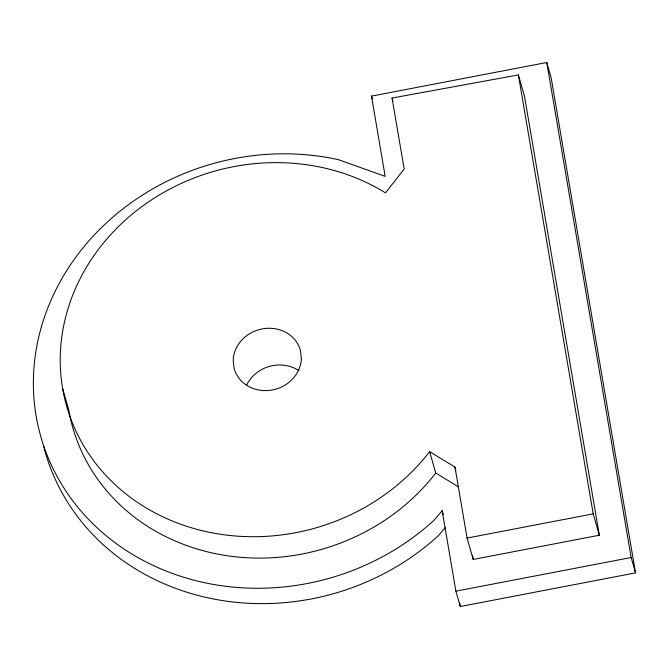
<?xml version="1.0" encoding="UTF-8"?>
<svg xmlns="http://www.w3.org/2000/svg" width="669" height="669" viewBox="0 0 669 669"><rect width="100%" height="100%" fill="white"/><g stroke="black" fill="none" stroke-linecap="round" stroke-linejoin="round"><path stroke-width="1" d="M442.167 510.698L434.064 520.231A239.176 215.334 -16 0 1 39.864 433.211A239.176 215.334 -16 0 1 338.497 159.699L385.177 176.365L371.496 96.127L546.765 62.485L551.164 77.838L635.55 572.873L460.289 606.515L455.882 591.162L442.167 510.698L443.271 514.536M445.219 527.64L438.471 535.576A239.176 215.334 -16 0 1 206.428 597.501A239.176 215.334 -16 0 1 43.744 446.558M467.071 538.068L593.194 513.859L599.324 535.233L473.2 559.435L467.071 538.068L454.97 467.062L429.615 451.642A205.943 185.413 -16 0 1 143.86 506.492A205.943 185.413 -16 0 1 99.748 247.706A205.943 185.413 -16 0 1 385.503 192.864L404.168 169.023L392.067 98.042L518.375 74.92L524.496 96.286L599.324 535.233M455.882 591.162L631.151 557.52L635.55 572.873M429.615 451.642L435.745 473.016L458.474 486.84M392.067 98.042L392.895 100.952M371.496 96.127L372.324 99.004M454.97 467.062L455.806 469.981M62.618 388.463L68.748 409.829A205.943 185.413 -16 0 0 222.3 554.944A205.943 185.413 -16 0 0 435.745 473.016M546.765 62.485L631.151 557.52M518.375 74.92L593.194 513.859M472.498 555.32L473.2 559.435M459.595 602.435L460.289 606.515M246.476 385.478A34.336 30.908 -16 0 1 298.892 370.626M301.343 358.551L300.423 350.514A34.336 30.908 -16 0 0 263.745 328.646A34.336 30.908 -16 0 0 233.197 360.323L234.117 368.36A34.336 30.908 -16 0 0 270.794 390.228A34.336 30.908 -16 0 0 301.343 358.551"/></g></svg>
